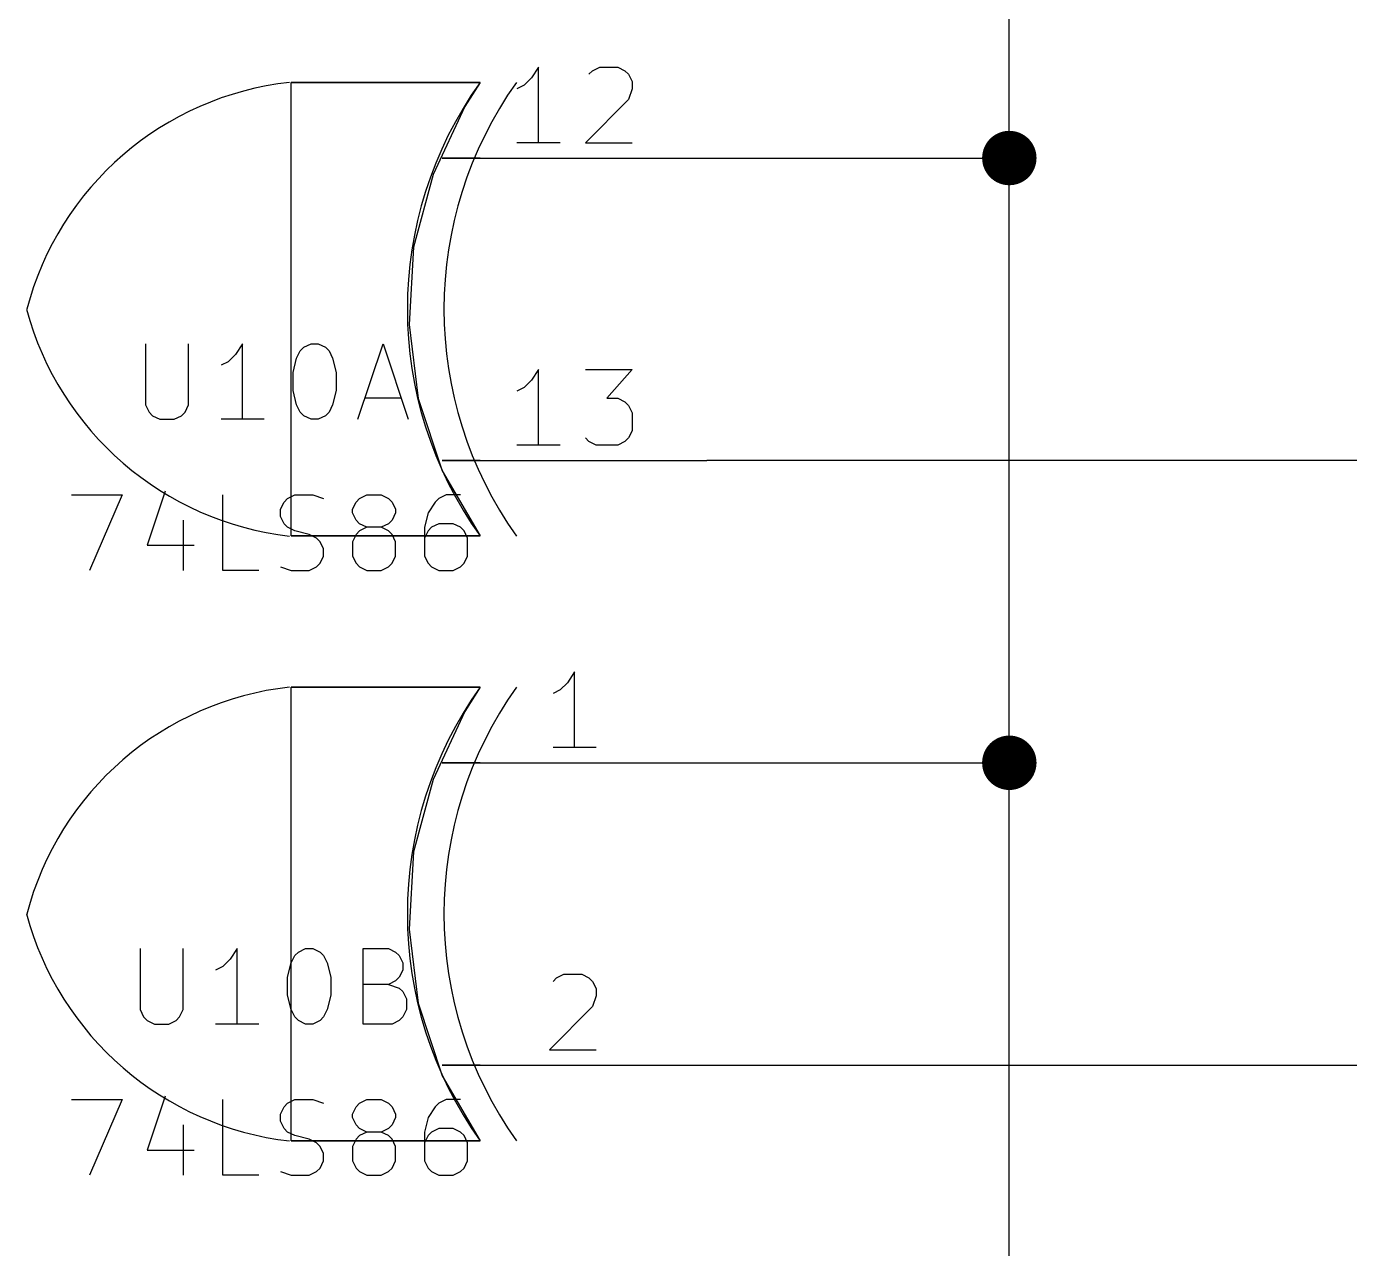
# Model space of a CAD drawing. Extents: x 0.4 to 11.3, y -7.9 to -0.4.
# Drawn here: x 8.65 to 9.525, y -2.271 to -1.463 of the extents above; entities that cross this region are included whole.
import ezdxf

# ---------------------------------------------------------------- set-up
doc = ezdxf.new("R2010")
doc.units = 0
doc.header["$MEASUREMENT"] = 0
for name, color, linetype in [('CYAN2', 4, 'CONTINUOUS'), ('GREEN3', 91, 'CONTINUOUS'), ('LYELLOW', 51, 'CONTINUOUS'), ('RED2', 1, 'CONTINUOUS'), ('RED3', 11, 'CONTINUOUS')]:
    doc.layers.add(name, color=color, linetype=linetype)

msp = doc.modelspace()

# ---------------------------------------------------------------- linework, layer by layer
at = {"layer": 'CYAN2', "linetype": 'CONTINUOUS'}
for p, q in [((8.72866, -1.6728), (8.72866, -1.71328)), ((8.72866, -1.6728), (8.72866, -1.71328)), ((8.75723, -1.71328), (8.75723, -1.6728)), ((8.75723, -1.71328), (8.75723, -1.6728)), ((8.78819, -1.67995), (8.78343, -1.68471)), ((8.78819, -1.67995), (8.78343, -1.68471)), ((8.79295, -1.6728), (8.78819, -1.67995)), ((8.79295, -1.6728), (8.78819, -1.67995)), ((8.79295, -1.7228), (8.79295, -1.6728)), ((8.79295, -1.7228), (8.79295, -1.6728)), ((8.82866, -1.68233), (8.83104, -1.67757)), ((8.82866, -1.68233), (8.83104, -1.67757)), ((8.83104, -1.67757), (8.83343, -1.67519)), ((8.83104, -1.67757), (8.83343, -1.67519)), ((8.83343, -1.67519), (8.83819, -1.6728)), ((8.83343, -1.67519), (8.83819, -1.6728)), ((8.83819, -1.6728), (8.84295, -1.6728)), ((8.83819, -1.6728), (8.84295, -1.6728)), ((8.84295, -1.6728), (8.84771, -1.67519)), ((8.84295, -1.6728), (8.84771, -1.67519)), ((8.84771, -1.67519), (8.85009, -1.67757)), ((8.84771, -1.67519), (8.85009, -1.67757)), ((8.85009, -1.67757), (8.85247, -1.68233)), ((8.85009, -1.67757), (8.85247, -1.68233)), ((8.86914, -1.7228), (8.8858, -1.6728)), ((8.86914, -1.7228), (8.8858, -1.6728)), ((8.8858, -1.6728), (8.90247, -1.7228)), ((8.8858, -1.6728), (8.90247, -1.7228)), ((8.78343, -1.68471), (8.77867, -1.68709)), ((8.78343, -1.68471), (8.77867, -1.68709)), ((8.82628, -1.69185), (8.82866, -1.68233)), ((8.82628, -1.69185), (8.82866, -1.68233)), ((8.85247, -1.68233), (8.85485, -1.69185)), ((8.85247, -1.68233), (8.85485, -1.69185)), ((8.82628, -1.70376), (8.82628, -1.69185)), ((8.82628, -1.70376), (8.82628, -1.69185)), ((8.85485, -1.69185), (8.85485, -1.70376)), ((8.85485, -1.69185), (8.85485, -1.70376)), ((8.82866, -1.71328), (8.82628, -1.70376)), ((8.82866, -1.71328), (8.82628, -1.70376)), ((8.85485, -1.70376), (8.85247, -1.71328)), ((8.85485, -1.70376), (8.85247, -1.71328)), ((8.72866, -1.71328), (8.73104, -1.71804)), ((8.72866, -1.71328), (8.73104, -1.71804)), ((8.75485, -1.71804), (8.75723, -1.71328)), ((8.75485, -1.71804), (8.75723, -1.71328)), ((8.83104, -1.71804), (8.82866, -1.71328)), ((8.83104, -1.71804), (8.82866, -1.71328)), ((8.85247, -1.71328), (8.85009, -1.71804)), ((8.85247, -1.71328), (8.85009, -1.71804)), ((8.8739, -1.70852), (8.89771, -1.70852)), ((8.8739, -1.70852), (8.89771, -1.70852)), ((8.73104, -1.71804), (8.73343, -1.72043)), ((8.73104, -1.71804), (8.73343, -1.72043)), ((8.73343, -1.72043), (8.73819, -1.7228)), ((8.73343, -1.72043), (8.73819, -1.7228)), ((8.73819, -1.7228), (8.74771, -1.7228)), ((8.73819, -1.7228), (8.74771, -1.7228)), ((8.74771, -1.7228), (8.75247, -1.72043)), ((8.74771, -1.7228), (8.75247, -1.72043)), ((8.75247, -1.72043), (8.75485, -1.71804)), ((8.75247, -1.72043), (8.75485, -1.71804)), ((8.80724, -1.7228), (8.77867, -1.7228)), ((8.80724, -1.7228), (8.77867, -1.7228)), ((8.83343, -1.72043), (8.83104, -1.71804)), ((8.83343, -1.72043), (8.83104, -1.71804)), ((8.83819, -1.7228), (8.83343, -1.72043)), ((8.83819, -1.7228), (8.83343, -1.72043)), ((8.84295, -1.7228), (8.83819, -1.7228)), ((8.84295, -1.7228), (8.83819, -1.7228)), ((8.84771, -1.72043), (8.84295, -1.7228)), ((8.84771, -1.72043), (8.84295, -1.7228)), ((8.85009, -1.71804), (8.84771, -1.72043)), ((8.85009, -1.71804), (8.84771, -1.72043)), ((8.67986, -1.7728), (8.71319, -1.7728)), ((8.67986, -1.7728), (8.71319, -1.7728)), ((8.71319, -1.7728), (8.69176, -1.8228)), ((8.71319, -1.7728), (8.69176, -1.8228)), ((8.74176, -1.77043), (8.72986, -1.80614)), ((8.74176, -1.77043), (8.72986, -1.80614)), ((8.77985, -1.8228), (8.77985, -1.7728)), ((8.77985, -1.8228), (8.77985, -1.7728)), ((8.82033, -1.77757), (8.82271, -1.77519)), ((8.82033, -1.77757), (8.82271, -1.77519)), ((8.82271, -1.77519), (8.82748, -1.7728)), ((8.82271, -1.77519), (8.82748, -1.7728)), ((8.82748, -1.7728), (8.83938, -1.7728)), ((8.82748, -1.7728), (8.83938, -1.7728)), ((8.83938, -1.7728), (8.84652, -1.77519)), ((8.83938, -1.7728), (8.84652, -1.77519)), ((8.86795, -1.77757), (8.87033, -1.77519)), ((8.86795, -1.77757), (8.87033, -1.77519)), ((8.87033, -1.77519), (8.87509, -1.7728)), ((8.87033, -1.77519), (8.87509, -1.7728)), ((8.87509, -1.7728), (8.88462, -1.7728)), ((8.87509, -1.7728), (8.88462, -1.7728)), ((8.88462, -1.7728), (8.88938, -1.77519)), ((8.88462, -1.7728), (8.88938, -1.77519)), ((8.88938, -1.77519), (8.89176, -1.77757)), ((8.88938, -1.77519), (8.89176, -1.77757)), ((8.92271, -1.77519), (8.92033, -1.77757)), ((8.92271, -1.77519), (8.92033, -1.77757)), ((8.92747, -1.7728), (8.92271, -1.77519)), ((8.92747, -1.7728), (8.92271, -1.77519)), ((8.937, -1.7728), (8.92747, -1.7728)), ((8.937, -1.7728), (8.92747, -1.7728)), ((8.81795, -1.78233), (8.82033, -1.77757)), ((8.81795, -1.78233), (8.82033, -1.77757)), ((8.81795, -1.78709), (8.81795, -1.78233)), ((8.81795, -1.78709), (8.81795, -1.78233)), ((8.86557, -1.78233), (8.86795, -1.77757)), ((8.86557, -1.78233), (8.86795, -1.77757)), ((8.86557, -1.78471), (8.86557, -1.78233)), ((8.86557, -1.78471), (8.86557, -1.78233)), ((8.86795, -1.78947), (8.86557, -1.78471)), ((8.86795, -1.78947), (8.86557, -1.78471)), ((8.89176, -1.77757), (8.89414, -1.78233)), ((8.89176, -1.77757), (8.89414, -1.78233)), ((8.89414, -1.78471), (8.89176, -1.78947)), ((8.89414, -1.78471), (8.89176, -1.78947)), ((8.89414, -1.78233), (8.89414, -1.78471)), ((8.89414, -1.78233), (8.89414, -1.78471)), ((8.91557, -1.78471), (8.91319, -1.79423)), ((8.91557, -1.78471), (8.91319, -1.79423)), ((8.92033, -1.77757), (8.91557, -1.78471)), ((8.92033, -1.77757), (8.91557, -1.78471)), ((8.75367, -1.78947), (8.75367, -1.8228)), ((8.75367, -1.78947), (8.75367, -1.8228)), ((8.82033, -1.79185), (8.81795, -1.78709)), ((8.82033, -1.79185), (8.81795, -1.78709)), ((8.82271, -1.79423), (8.82033, -1.79185)), ((8.82271, -1.79423), (8.82033, -1.79185)), ((8.87033, -1.79185), (8.86795, -1.78947)), ((8.87033, -1.79185), (8.86795, -1.78947)), ((8.87509, -1.79423), (8.87033, -1.79185)), ((8.87509, -1.79423), (8.87033, -1.79185)), ((8.88938, -1.79185), (8.88462, -1.79423)), ((8.88938, -1.79185), (8.88462, -1.79423)), ((8.89176, -1.78947), (8.88938, -1.79185)), ((8.89176, -1.78947), (8.88938, -1.79185)), ((8.92271, -1.79185), (8.91795, -1.79423)), ((8.92271, -1.79185), (8.91795, -1.79423)), ((8.93224, -1.79185), (8.92271, -1.79185)), ((8.93224, -1.79185), (8.92271, -1.79185)), ((8.937, -1.79423), (8.93224, -1.79185)), ((8.937, -1.79423), (8.93224, -1.79185)), ((8.82748, -1.79661), (8.82271, -1.79423)), ((8.82748, -1.79661), (8.82271, -1.79423)), ((8.837, -1.799), (8.82748, -1.79661)), ((8.837, -1.799), (8.82748, -1.79661)), ((8.84176, -1.80137), (8.837, -1.799)), ((8.84176, -1.80137), (8.837, -1.799)), ((8.84414, -1.80376), (8.84176, -1.80137)), ((8.84414, -1.80376), (8.84176, -1.80137)), ((8.86795, -1.799), (8.86557, -1.80376)), ((8.86795, -1.799), (8.86557, -1.80376)), ((8.87033, -1.79661), (8.86795, -1.799)), ((8.87033, -1.79661), (8.86795, -1.799)), ((8.87509, -1.79423), (8.87033, -1.79661)), ((8.87509, -1.79423), (8.87033, -1.79661)), ((8.88462, -1.79423), (8.87509, -1.79423)), ((8.88462, -1.79423), (8.87509, -1.79423)), ((8.88938, -1.79661), (8.88462, -1.79423)), ((8.88938, -1.79661), (8.88462, -1.79423)), ((8.89176, -1.799), (8.88938, -1.79661)), ((8.89176, -1.799), (8.88938, -1.79661)), ((8.89414, -1.80376), (8.89176, -1.799)), ((8.89414, -1.80376), (8.89176, -1.799)), ((8.91319, -1.79423), (8.91319, -1.81328)), ((8.91319, -1.79423), (8.91319, -1.81328)), ((8.91557, -1.79661), (8.91319, -1.80137)), ((8.91557, -1.79661), (8.91319, -1.80137)), ((8.91795, -1.79423), (8.91557, -1.79661)), ((8.91795, -1.79423), (8.91557, -1.79661)), ((8.93938, -1.79661), (8.937, -1.79423)), ((8.93938, -1.79661), (8.937, -1.79423)), ((8.94176, -1.80137), (8.93938, -1.79661)), ((8.94176, -1.80137), (8.93938, -1.79661)), ((8.94176, -1.81328), (8.94176, -1.80137)), ((8.94176, -1.81328), (8.94176, -1.80137)), ((8.72986, -1.80614), (8.76081, -1.80614)), ((8.72986, -1.80614), (8.76081, -1.80614)), ((8.84652, -1.80852), (8.84414, -1.80376)), ((8.84652, -1.80852), (8.84414, -1.80376)), ((8.84652, -1.81328), (8.84652, -1.80852)), ((8.84652, -1.81328), (8.84652, -1.80852)), ((8.86557, -1.80376), (8.86557, -1.81328)), ((8.86557, -1.80376), (8.86557, -1.81328)), ((8.89414, -1.81328), (8.89414, -1.80376)), ((8.89414, -1.81328), (8.89414, -1.80376)), ((8.84176, -1.82043), (8.84414, -1.81804)), ((8.84176, -1.82043), (8.84414, -1.81804)), ((8.84414, -1.81804), (8.84652, -1.81328)), ((8.84414, -1.81804), (8.84652, -1.81328)), ((8.86557, -1.81328), (8.86795, -1.81804)), ((8.86557, -1.81328), (8.86795, -1.81804)), ((8.86795, -1.81804), (8.87033, -1.82043)), ((8.86795, -1.81804), (8.87033, -1.82043)), ((8.88938, -1.82043), (8.89176, -1.81804)), ((8.88938, -1.82043), (8.89176, -1.81804)), ((8.89176, -1.81804), (8.89414, -1.81328)), ((8.89176, -1.81804), (8.89414, -1.81328)), ((8.91319, -1.81328), (8.91557, -1.81804)), ((8.91319, -1.81328), (8.91557, -1.81804)), ((8.91557, -1.81804), (8.91795, -1.82043)), ((8.91557, -1.81804), (8.91795, -1.82043)), ((8.937, -1.82043), (8.93938, -1.81804)), ((8.937, -1.82043), (8.93938, -1.81804)), ((8.93938, -1.81804), (8.94176, -1.81328)), ((8.93938, -1.81804), (8.94176, -1.81328)), ((8.80367, -1.8228), (8.77985, -1.8228)), ((8.80367, -1.8228), (8.77985, -1.8228)), ((8.81795, -1.82043), (8.82509, -1.8228)), ((8.81795, -1.82043), (8.82509, -1.8228)), ((8.82509, -1.8228), (8.837, -1.8228)), ((8.82509, -1.8228), (8.837, -1.8228)), ((8.837, -1.8228), (8.84176, -1.82043)), ((8.837, -1.8228), (8.84176, -1.82043)), ((8.87033, -1.82043), (8.87509, -1.8228)), ((8.87033, -1.82043), (8.87509, -1.8228)), ((8.87509, -1.8228), (8.88462, -1.8228)), ((8.87509, -1.8228), (8.88462, -1.8228)), ((8.88462, -1.8228), (8.88938, -1.82043)), ((8.88462, -1.8228), (8.88938, -1.82043)), ((8.91795, -1.82043), (8.92271, -1.8228)), ((8.91795, -1.82043), (8.92271, -1.8228)), ((8.92271, -1.8228), (8.93224, -1.8228)), ((8.92271, -1.8228), (8.93224, -1.8228)), ((8.93224, -1.8228), (8.937, -1.82043)), ((8.93224, -1.8228), (8.937, -1.82043)), ((8.72509, -2.0728), (8.72509, -2.11328)), ((8.72509, -2.0728), (8.72509, -2.11328)), ((8.75366, -2.11328), (8.75366, -2.0728)), ((8.75366, -2.11328), (8.75366, -2.0728)), ((8.78938, -2.0728), (8.78462, -2.07995)), ((8.78938, -2.0728), (8.78462, -2.07995)), ((8.78938, -2.1228), (8.78938, -2.0728)), ((8.78938, -2.1228), (8.78938, -2.0728)), ((8.82985, -2.07519), (8.83461, -2.0728)), ((8.82985, -2.07519), (8.83461, -2.0728)), ((8.83461, -2.0728), (8.83938, -2.0728)), ((8.83461, -2.0728), (8.83938, -2.0728)), ((8.83938, -2.0728), (8.84414, -2.07519)), ((8.83938, -2.0728), (8.84414, -2.07519)), ((8.87271, -2.1228), (8.87271, -2.0728)), ((8.87271, -2.0728), (8.88938, -2.0728)), ((8.87271, -2.1228), (8.87271, -2.0728)), ((8.87271, -2.0728), (8.88938, -2.0728)), ((8.88938, -2.0728), (8.89414, -2.07519)), ((8.88938, -2.0728), (8.89414, -2.07519)), ((8.78462, -2.07995), (8.77985, -2.08471)), ((8.78462, -2.07995), (8.77985, -2.08471)), ((8.82271, -2.09185), (8.82509, -2.08233)), ((8.82271, -2.09185), (8.82509, -2.08233)), ((8.82509, -2.08233), (8.82747, -2.07757)), ((8.82509, -2.08233), (8.82747, -2.07757)), ((8.82747, -2.07757), (8.82985, -2.07519)), ((8.82747, -2.07757), (8.82985, -2.07519)), ((8.84414, -2.07519), (8.84652, -2.07757)), ((8.84414, -2.07519), (8.84652, -2.07757)), ((8.84652, -2.07757), (8.8489, -2.08233)), ((8.84652, -2.07757), (8.8489, -2.08233)), ((8.8489, -2.08233), (8.85128, -2.09185)), ((8.8489, -2.08233), (8.85128, -2.09185)), ((8.89414, -2.07519), (8.89652, -2.07757)), ((8.89414, -2.07519), (8.89652, -2.07757)), ((8.89652, -2.07757), (8.8989, -2.08233)), ((8.89652, -2.07757), (8.8989, -2.08233)), ((8.8989, -2.08233), (8.8989, -2.08709)), ((8.8989, -2.08233), (8.8989, -2.08709)), ((8.77985, -2.08471), (8.77509, -2.08709)), ((8.77985, -2.08471), (8.77509, -2.08709)), ((8.8989, -2.08709), (8.89652, -2.09185)), ((8.8989, -2.08709), (8.89652, -2.09185)), ((8.82271, -2.10376), (8.82271, -2.09185)), ((8.82271, -2.10376), (8.82271, -2.09185)), ((8.85128, -2.09185), (8.85128, -2.10376)), ((8.85128, -2.09185), (8.85128, -2.10376)), ((8.88938, -2.09661), (8.87271, -2.09661)), ((8.88938, -2.09661), (8.87271, -2.09661)), ((8.89414, -2.09423), (8.88938, -2.09661)), ((8.89414, -2.09423), (8.88938, -2.09661)), ((8.88938, -2.09661), (8.89652, -2.099)), ((8.88938, -2.09661), (8.89652, -2.099)), ((8.89652, -2.09185), (8.89414, -2.09423)), ((8.89652, -2.09185), (8.89414, -2.09423)), ((8.89652, -2.099), (8.8989, -2.10137)), ((8.89652, -2.099), (8.8989, -2.10137)), ((8.82509, -2.11328), (8.82271, -2.10376)), ((8.82509, -2.11328), (8.82271, -2.10376)), ((8.85128, -2.10376), (8.8489, -2.11328)), ((8.85128, -2.10376), (8.8489, -2.11328)), ((8.8989, -2.10137), (8.90128, -2.10614)), ((8.8989, -2.10137), (8.90128, -2.10614)), ((8.90128, -2.10614), (8.90128, -2.11328)), ((8.90128, -2.10614), (8.90128, -2.11328)), ((8.72509, -2.11328), (8.72747, -2.11804)), ((8.72509, -2.11328), (8.72747, -2.11804)), ((8.75128, -2.11804), (8.75366, -2.11328)), ((8.75128, -2.11804), (8.75366, -2.11328)), ((8.82747, -2.11804), (8.82509, -2.11328)), ((8.82747, -2.11804), (8.82509, -2.11328)), ((8.8489, -2.11328), (8.84652, -2.11804)), ((8.8489, -2.11328), (8.84652, -2.11804)), ((8.90128, -2.11328), (8.8989, -2.11804)), ((8.90128, -2.11328), (8.8989, -2.11804)), ((8.72747, -2.11804), (8.72985, -2.12043)), ((8.72747, -2.11804), (8.72985, -2.12043)), ((8.72985, -2.12043), (8.73461, -2.1228)), ((8.72985, -2.12043), (8.73461, -2.1228)), ((8.73461, -2.1228), (8.74414, -2.1228)), ((8.73461, -2.1228), (8.74414, -2.1228)), ((8.74414, -2.1228), (8.7489, -2.12043)), ((8.74414, -2.1228), (8.7489, -2.12043)), ((8.7489, -2.12043), (8.75128, -2.11804)), ((8.7489, -2.12043), (8.75128, -2.11804)), ((8.80367, -2.1228), (8.77509, -2.1228)), ((8.80367, -2.1228), (8.77509, -2.1228)), ((8.82985, -2.12043), (8.82747, -2.11804)), ((8.82985, -2.12043), (8.82747, -2.11804)), ((8.83461, -2.1228), (8.82985, -2.12043)), ((8.83461, -2.1228), (8.82985, -2.12043)), ((8.83938, -2.1228), (8.83461, -2.1228)), ((8.83938, -2.1228), (8.83461, -2.1228)), ((8.84414, -2.12043), (8.83938, -2.1228)), ((8.84414, -2.12043), (8.83938, -2.1228)), ((8.84652, -2.11804), (8.84414, -2.12043)), ((8.84652, -2.11804), (8.84414, -2.12043)), ((8.89176, -2.1228), (8.87271, -2.1228)), ((8.89176, -2.1228), (8.87271, -2.1228)), ((8.89652, -2.12043), (8.89176, -2.1228)), ((8.89652, -2.12043), (8.89176, -2.1228)), ((8.8989, -2.11804), (8.89652, -2.12043)), ((8.8989, -2.11804), (8.89652, -2.12043)), ((8.67986, -2.1728), (8.71319, -2.1728)), ((8.67986, -2.1728), (8.71319, -2.1728)), ((8.71319, -2.1728), (8.69176, -2.2228)), ((8.71319, -2.1728), (8.69176, -2.2228)), ((8.74176, -2.17043), (8.72986, -2.20614)), ((8.74176, -2.17043), (8.72986, -2.20614)), ((8.77985, -2.2228), (8.77985, -2.1728)), ((8.77985, -2.2228), (8.77985, -2.1728)), ((8.81795, -2.18233), (8.82033, -2.17757)), ((8.81795, -2.18233), (8.82033, -2.17757)), ((8.82033, -2.17757), (8.82271, -2.17519)), ((8.82033, -2.17757), (8.82271, -2.17519)), ((8.82271, -2.17519), (8.82748, -2.1728)), ((8.82271, -2.17519), (8.82748, -2.1728)), ((8.82748, -2.1728), (8.83938, -2.1728)), ((8.82748, -2.1728), (8.83938, -2.1728)), ((8.83938, -2.1728), (8.84652, -2.17519)), ((8.83938, -2.1728), (8.84652, -2.17519)), ((8.86557, -2.18233), (8.86795, -2.17757)), ((8.86557, -2.18233), (8.86795, -2.17757)), ((8.86795, -2.17757), (8.87033, -2.17519)), ((8.86795, -2.17757), (8.87033, -2.17519)), ((8.87033, -2.17519), (8.87509, -2.1728)), ((8.87033, -2.17519), (8.87509, -2.1728)), ((8.87509, -2.1728), (8.88462, -2.1728)), ((8.87509, -2.1728), (8.88462, -2.1728)), ((8.88462, -2.1728), (8.88938, -2.17519)), ((8.88462, -2.1728), (8.88938, -2.17519)), ((8.88938, -2.17519), (8.89176, -2.17757)), ((8.88938, -2.17519), (8.89176, -2.17757)), ((8.89176, -2.17757), (8.89414, -2.18233)), ((8.89176, -2.17757), (8.89414, -2.18233)), ((8.92033, -2.17757), (8.91557, -2.18471)), ((8.92033, -2.17757), (8.91557, -2.18471)), ((8.92271, -2.17519), (8.92033, -2.17757)), ((8.92271, -2.17519), (8.92033, -2.17757)), ((8.92747, -2.1728), (8.92271, -2.17519)), ((8.92747, -2.1728), (8.92271, -2.17519)), ((8.937, -2.1728), (8.92747, -2.1728)), ((8.937, -2.1728), (8.92747, -2.1728)), ((8.81795, -2.18709), (8.81795, -2.18233)), ((8.81795, -2.18709), (8.81795, -2.18233)), ((8.82033, -2.19185), (8.81795, -2.18709)), ((8.82033, -2.19185), (8.81795, -2.18709)), ((8.86557, -2.18471), (8.86557, -2.18233)), ((8.86557, -2.18471), (8.86557, -2.18233)), ((8.86795, -2.18947), (8.86557, -2.18471)), ((8.86795, -2.18947), (8.86557, -2.18471)), ((8.89414, -2.18471), (8.89176, -2.18947)), ((8.89414, -2.18471), (8.89176, -2.18947)), ((8.89414, -2.18233), (8.89414, -2.18471)), ((8.89414, -2.18233), (8.89414, -2.18471)), ((8.91557, -2.18471), (8.91319, -2.19423)), ((8.91557, -2.18471), (8.91319, -2.19423)), ((8.75367, -2.18947), (8.75367, -2.2228)), ((8.75367, -2.18947), (8.75367, -2.2228)), ((8.82271, -2.19423), (8.82033, -2.19185)), ((8.82271, -2.19423), (8.82033, -2.19185)), ((8.82748, -2.19661), (8.82271, -2.19423)), ((8.82748, -2.19661), (8.82271, -2.19423)), ((8.87033, -2.19185), (8.86795, -2.18947)), ((8.87033, -2.19185), (8.86795, -2.18947)), ((8.87509, -2.19423), (8.87033, -2.19185)), ((8.87509, -2.19423), (8.87033, -2.19185)), ((8.87509, -2.19423), (8.87033, -2.19661)), ((8.87509, -2.19423), (8.87033, -2.19661)), ((8.88462, -2.19423), (8.87509, -2.19423)), ((8.88462, -2.19423), (8.87509, -2.19423)), ((8.88938, -2.19185), (8.88462, -2.19423)), ((8.88938, -2.19185), (8.88462, -2.19423)), ((8.88938, -2.19661), (8.88462, -2.19423)), ((8.88938, -2.19661), (8.88462, -2.19423)), ((8.89176, -2.18947), (8.88938, -2.19185)), ((8.89176, -2.18947), (8.88938, -2.19185)), ((8.91319, -2.19423), (8.91319, -2.21328)), ((8.91319, -2.19423), (8.91319, -2.21328)), ((8.91795, -2.19423), (8.91557, -2.19661)), ((8.91795, -2.19423), (8.91557, -2.19661)), ((8.92271, -2.19185), (8.91795, -2.19423)), ((8.92271, -2.19185), (8.91795, -2.19423)), ((8.93224, -2.19185), (8.92271, -2.19185)), ((8.93224, -2.19185), (8.92271, -2.19185)), ((8.937, -2.19423), (8.93224, -2.19185)), ((8.937, -2.19423), (8.93224, -2.19185)), ((8.93938, -2.19661), (8.937, -2.19423)), ((8.93938, -2.19661), (8.937, -2.19423)), ((8.837, -2.199), (8.82748, -2.19661)), ((8.837, -2.199), (8.82748, -2.19661)), ((8.84176, -2.20137), (8.837, -2.199)), ((8.84176, -2.20137), (8.837, -2.199)), ((8.84414, -2.20376), (8.84176, -2.20137)), ((8.84414, -2.20376), (8.84176, -2.20137)), ((8.84652, -2.20852), (8.84414, -2.20376)), ((8.84652, -2.20852), (8.84414, -2.20376)), ((8.86795, -2.199), (8.86557, -2.20376)), ((8.86795, -2.199), (8.86557, -2.20376)), ((8.86557, -2.20376), (8.86557, -2.21328)), ((8.86557, -2.20376), (8.86557, -2.21328)), ((8.87033, -2.19661), (8.86795, -2.199)), ((8.87033, -2.19661), (8.86795, -2.199)), ((8.89176, -2.199), (8.88938, -2.19661)), ((8.89176, -2.199), (8.88938, -2.19661)), ((8.89414, -2.20376), (8.89176, -2.199)), ((8.89414, -2.20376), (8.89176, -2.199)), ((8.89414, -2.21328), (8.89414, -2.20376)), ((8.89414, -2.21328), (8.89414, -2.20376)), ((8.91557, -2.19661), (8.91319, -2.20137)), ((8.91557, -2.19661), (8.91319, -2.20137)), ((8.94176, -2.20137), (8.93938, -2.19661)), ((8.94176, -2.20137), (8.93938, -2.19661)), ((8.94176, -2.21328), (8.94176, -2.20137)), ((8.94176, -2.21328), (8.94176, -2.20137)), ((8.72986, -2.20614), (8.76081, -2.20614)), ((8.72986, -2.20614), (8.76081, -2.20614)), ((8.84414, -2.21804), (8.84652, -2.21328)), ((8.84414, -2.21804), (8.84652, -2.21328)), ((8.84652, -2.21328), (8.84652, -2.20852)), ((8.84652, -2.21328), (8.84652, -2.20852)), ((8.86557, -2.21328), (8.86795, -2.21804)), ((8.86557, -2.21328), (8.86795, -2.21804)), ((8.89176, -2.21804), (8.89414, -2.21328)), ((8.89176, -2.21804), (8.89414, -2.21328)), ((8.91319, -2.21328), (8.91557, -2.21804)), ((8.91319, -2.21328), (8.91557, -2.21804)), ((8.93938, -2.21804), (8.94176, -2.21328)), ((8.93938, -2.21804), (8.94176, -2.21328)), ((8.81795, -2.22043), (8.82509, -2.2228)), ((8.81795, -2.22043), (8.82509, -2.2228)), ((8.837, -2.2228), (8.84176, -2.22043)), ((8.837, -2.2228), (8.84176, -2.22043)), ((8.84176, -2.22043), (8.84414, -2.21804)), ((8.84176, -2.22043), (8.84414, -2.21804)), ((8.86795, -2.21804), (8.87033, -2.22043)), ((8.86795, -2.21804), (8.87033, -2.22043)), ((8.87033, -2.22043), (8.87509, -2.2228)), ((8.87033, -2.22043), (8.87509, -2.2228)), ((8.88462, -2.2228), (8.88938, -2.22043)), ((8.88462, -2.2228), (8.88938, -2.22043)), ((8.88938, -2.22043), (8.89176, -2.21804)), ((8.88938, -2.22043), (8.89176, -2.21804)), ((8.91557, -2.21804), (8.91795, -2.22043)), ((8.91557, -2.21804), (8.91795, -2.22043)), ((8.91795, -2.22043), (8.92271, -2.2228)), ((8.91795, -2.22043), (8.92271, -2.2228)), ((8.93224, -2.2228), (8.937, -2.22043)), ((8.93224, -2.2228), (8.937, -2.22043)), ((8.937, -2.22043), (8.93938, -2.21804)), ((8.937, -2.22043), (8.93938, -2.21804)), ((8.80367, -2.2228), (8.77985, -2.2228)), ((8.80367, -2.2228), (8.77985, -2.2228)), ((8.82509, -2.2228), (8.837, -2.2228)), ((8.82509, -2.2228), (8.837, -2.2228)), ((8.87509, -2.2228), (8.88462, -2.2228)), ((8.87509, -2.2228), (8.88462, -2.2228)), ((8.92271, -2.2228), (8.93224, -2.2228)), ((8.92271, -2.2228), (8.93224, -2.2228))]:
    msp.add_line(p, q, dxfattribs=at)
at = {"layer": 'GREEN3', "linetype": 'CONTINUOUS'}
for p, q in [((9.3, -1.55), (9.3, -1.35)), ((9.1, -1.55), (9.3, -1.55)), ((9.3, -1.95), (9.3, -1.55)), ((9.8, -1.75), (9.1, -1.75)), ((9.1, -1.95), (9.3, -1.95)), ((9.3, -2.35), (9.3, -1.95)), ((9.1, -2.15), (9.7, -2.15))]:
    msp.add_line(p, q, dxfattribs=at)
at = {"layer": 'GREEN3', "const_width": 0.018}
for points in [[(9.291, -1.55, 1), (9.309, -1.55, 1)], [(9.291, -1.95, 1), (9.309, -1.95, 1)]]:
    msp.add_lwpolyline(points, format="xyb", close=True, dxfattribs=at)
at = {"layer": 'LYELLOW', "linetype": 'CONTINUOUS'}
for p, q in [((8.95, -1.5), (8.825, -1.5)), ((8.825, -1.5), (8.95, -1.5)), ((8.825, -1.5), (8.95, -1.5)), ((8.825, -1.8), (8.825, -1.5)), ((8.95, -1.5), (8.94, -1.516)), ((8.94, -1.516), (8.919, -1.561)), ((8.919, -1.561), (8.906, -1.609)), ((8.906, -1.609), (8.903, -1.66)), ((8.903, -1.66), (8.909, -1.709)), ((8.909, -1.709), (8.925, -1.757)), ((8.925, -1.757), (8.95, -1.8)), ((8.95, -1.8), (8.825, -1.8)), ((8.825, -1.8), (8.95, -1.8)), ((8.95, -1.8), (8.825, -1.8)), ((8.95, -1.9), (8.825, -1.9)), ((8.825, -1.9), (8.95, -1.9)), ((8.825, -1.9), (8.95, -1.9)), ((8.825, -2.2), (8.825, -1.9)), ((8.95, -1.9), (8.94, -1.916)), ((8.94, -1.916), (8.919, -1.961)), ((8.919, -1.961), (8.906, -2.009)), ((8.906, -2.009), (8.903, -2.06)), ((8.903, -2.06), (8.909, -2.109)), ((8.909, -2.109), (8.925, -2.157)), ((8.925, -2.157), (8.95, -2.2)), ((8.95, -2.2), (8.825, -2.2)), ((8.825, -2.2), (8.95, -2.2)), ((8.95, -2.2), (8.825, -2.2))]:
    msp.add_line(p, q, dxfattribs=at)
at = {"layer": 'LYELLOW'}
for centre, radius, start, end in [((8.84606, -1.70118), 0.20239, 96.25846, 165.36976), ((8.84764, -1.59685), 0.20466, -164.94789, -96.6369), ((8.84606, -2.10118), 0.20239, 96.25846, 165.36976), ((8.84764, -1.99685), 0.20466, -164.94789, -96.6369)]:
    msp.add_arc(centre, radius, start, end, dxfattribs=at)
at = {"layer": 'RED2', "linetype": 'CONTINUOUS'}
for p, q in [((8.95, -1.5), (8.825, -1.5)), ((8.825, -1.5), (8.95, -1.5)), ((8.95, -1.5), (8.94, -1.516)), ((8.94, -1.516), (8.919, -1.561)), ((8.95, -1.55), (8.925, -1.55)), ((8.925, -1.55), (9.1, -1.55)), ((8.925, -1.55), (9.1, -1.55)), ((8.919, -1.561), (8.906, -1.609)), ((8.906, -1.609), (8.903, -1.66)), ((8.903, -1.66), (8.909, -1.709)), ((8.909, -1.709), (8.925, -1.757)), ((8.95, -1.75), (8.925, -1.75)), ((8.925, -1.75), (9.1, -1.75)), ((8.925, -1.75), (9.1, -1.75)), ((8.925, -1.757), (8.95, -1.8)), ((8.95, -1.8), (8.825, -1.8)), ((8.95, -1.8), (8.825, -1.8)), ((8.95, -1.9), (8.825, -1.9)), ((8.825, -1.9), (8.95, -1.9)), ((8.95, -1.9), (8.94, -1.916)), ((8.94, -1.916), (8.919, -1.961)), ((8.95, -1.95), (8.925, -1.95)), ((8.925, -1.95), (9.1, -1.95)), ((8.925, -1.95), (9.1, -1.95)), ((8.919, -1.961), (8.906, -2.009)), ((8.906, -2.009), (8.903, -2.06)), ((8.903, -2.06), (8.909, -2.109)), ((8.909, -2.109), (8.925, -2.157)), ((8.95, -2.15), (8.925, -2.15)), ((8.925, -2.15), (9.1, -2.15)), ((8.925, -2.15), (9.1, -2.15)), ((8.925, -2.157), (8.95, -2.2)), ((8.95, -2.2), (8.825, -2.2)), ((8.95, -2.2), (8.825, -2.2))]:
    msp.add_line(p, q, dxfattribs=at)
at = {"layer": 'RED2'}
for centre, radius, start, end in [((8.84606, -1.70118), 0.20239, 96.25846, 165.36976), ((9.15984, -1.65), 0.25794, 144.44199, 215.55801), ((9.18504, -1.65), 0.25892, 144.59601, 215.40399), ((8.84764, -1.59685), 0.20466, -164.94789, -96.6369), ((8.84606, -2.10118), 0.20239, 96.25846, 165.36976), ((9.15984, -2.05), 0.25794, 144.44199, 215.55801), ((9.18504, -2.05), 0.25892, 144.59601, 215.40399), ((8.84764, -1.99685), 0.20466, -164.94789, -96.6369)]:
    msp.add_arc(centre, radius, start, end, dxfattribs=at)
at = {"layer": 'RED3', "linetype": 'CONTINUOUS'}
for p, q in [((8.98869, -1.48988), (8.98393, -1.49702)), ((8.98869, -1.48988), (8.98393, -1.49702)), ((8.98869, -1.53988), (8.98869, -1.48988)), ((8.98869, -1.53988), (8.98869, -1.48988)), ((9.02202, -1.49464), (9.0244, -1.49226)), ((9.02202, -1.49464), (9.0244, -1.49226)), ((9.0244, -1.49226), (9.02917, -1.48988)), ((9.0244, -1.49226), (9.02917, -1.48988)), ((9.02917, -1.48988), (9.04107, -1.48988)), ((9.02917, -1.48988), (9.04107, -1.48988)), ((9.04107, -1.48988), (9.04583, -1.49226)), ((9.04107, -1.48988), (9.04583, -1.49226)), ((9.04583, -1.49226), (9.04821, -1.49464)), ((9.04583, -1.49226), (9.04821, -1.49464)), ((9.04821, -1.49464), (9.05059, -1.4994)), ((9.04821, -1.49464), (9.05059, -1.4994)), ((8.97917, -1.50178), (8.97441, -1.50417)), ((8.97917, -1.50178), (8.97441, -1.50417)), ((8.98393, -1.49702), (8.97917, -1.50178)), ((8.98393, -1.49702), (8.97917, -1.50178)), ((9.05059, -1.50417), (9.04821, -1.51131)), ((9.05059, -1.50417), (9.04821, -1.51131)), ((9.05059, -1.4994), (9.05059, -1.50417)), ((9.05059, -1.4994), (9.05059, -1.50417)), ((9.04821, -1.51131), (9.01964, -1.53988)), ((9.04821, -1.51131), (9.01964, -1.53988)), ((9.00298, -1.53988), (8.97441, -1.53988)), ((9.00298, -1.53988), (8.97441, -1.53988)), ((9.01964, -1.53988), (9.05059, -1.53988)), ((9.01964, -1.53988), (9.05059, -1.53988)), ((8.98393, -1.69702), (8.97917, -1.70178)), ((8.98393, -1.69702), (8.97917, -1.70178)), ((8.98869, -1.68988), (8.98393, -1.69702)), ((8.98869, -1.68988), (8.98393, -1.69702)), ((8.98869, -1.73988), (8.98869, -1.68988)), ((8.98869, -1.73988), (8.98869, -1.68988)), ((9.01964, -1.68988), (9.05059, -1.68988)), ((9.01964, -1.68988), (9.05059, -1.68988)), ((9.05059, -1.68988), (9.03393, -1.70893)), ((9.05059, -1.68988), (9.03393, -1.70893)), ((8.97917, -1.70178), (8.97441, -1.70417)), ((8.97917, -1.70178), (8.97441, -1.70417)), ((9.03393, -1.70893), (9.04107, -1.70893)), ((9.03393, -1.70893), (9.04107, -1.70893)), ((9.04107, -1.70893), (9.04583, -1.71131)), ((9.04107, -1.70893), (9.04583, -1.71131)), ((9.04583, -1.71131), (9.04821, -1.71369)), ((9.04583, -1.71131), (9.04821, -1.71369)), ((9.04821, -1.71369), (9.05059, -1.71845)), ((9.04821, -1.71369), (9.05059, -1.71845)), ((9.05059, -1.71845), (9.05059, -1.73035)), ((9.05059, -1.71845), (9.05059, -1.73035)), ((9.05059, -1.73035), (9.04821, -1.73512)), ((9.05059, -1.73035), (9.04821, -1.73512)), ((9.00298, -1.73988), (8.97441, -1.73988)), ((9.00298, -1.73988), (8.97441, -1.73988)), ((9.02202, -1.7375), (9.01964, -1.73512)), ((9.02202, -1.7375), (9.01964, -1.73512)), ((9.02678, -1.73988), (9.02202, -1.7375)), ((9.02678, -1.73988), (9.02202, -1.7375)), ((9.04107, -1.73988), (9.02678, -1.73988)), ((9.04107, -1.73988), (9.02678, -1.73988)), ((9.04583, -1.7375), (9.04107, -1.73988)), ((9.04583, -1.7375), (9.04107, -1.73988)), ((9.04821, -1.73512), (9.04583, -1.7375)), ((9.04821, -1.73512), (9.04583, -1.7375)), ((9.0125, -1.88988), (9.00774, -1.89702)), ((9.0125, -1.88988), (9.00774, -1.89702)), ((9.0125, -1.93988), (9.0125, -1.88988)), ((9.0125, -1.93988), (9.0125, -1.88988)), ((9.00774, -1.89702), (9.00298, -1.90178)), ((9.00774, -1.89702), (9.00298, -1.90178)), ((9.00298, -1.90178), (8.99822, -1.90417)), ((9.00298, -1.90178), (8.99822, -1.90417)), ((9.02679, -1.93988), (8.99822, -1.93988)), ((9.02679, -1.93988), (8.99822, -1.93988)), ((9.00059, -2.09226), (9.00536, -2.08988)), ((9.00059, -2.09226), (9.00536, -2.08988)), ((9.00536, -2.08988), (9.01726, -2.08988)), ((9.00536, -2.08988), (9.01726, -2.08988)), ((9.01726, -2.08988), (9.02202, -2.09226)), ((9.01726, -2.08988), (9.02202, -2.09226)), ((8.99822, -2.09464), (9.00059, -2.09226)), ((8.99822, -2.09464), (9.00059, -2.09226)), ((9.02202, -2.09226), (9.02441, -2.09464)), ((9.02202, -2.09226), (9.02441, -2.09464)), ((9.02441, -2.09464), (9.02679, -2.0994)), ((9.02441, -2.09464), (9.02679, -2.0994)), ((9.02679, -2.0994), (9.02679, -2.10417)), ((9.02679, -2.0994), (9.02679, -2.10417)), ((9.02679, -2.10417), (9.02441, -2.11131)), ((9.02679, -2.10417), (9.02441, -2.11131)), ((9.02441, -2.11131), (8.99583, -2.13988)), ((9.02441, -2.11131), (8.99583, -2.13988)), ((8.99583, -2.13988), (9.02679, -2.13988)), ((8.99583, -2.13988), (9.02679, -2.13988))]:
    msp.add_line(p, q, dxfattribs=at)

doc.saveas('drawing.dxf')
